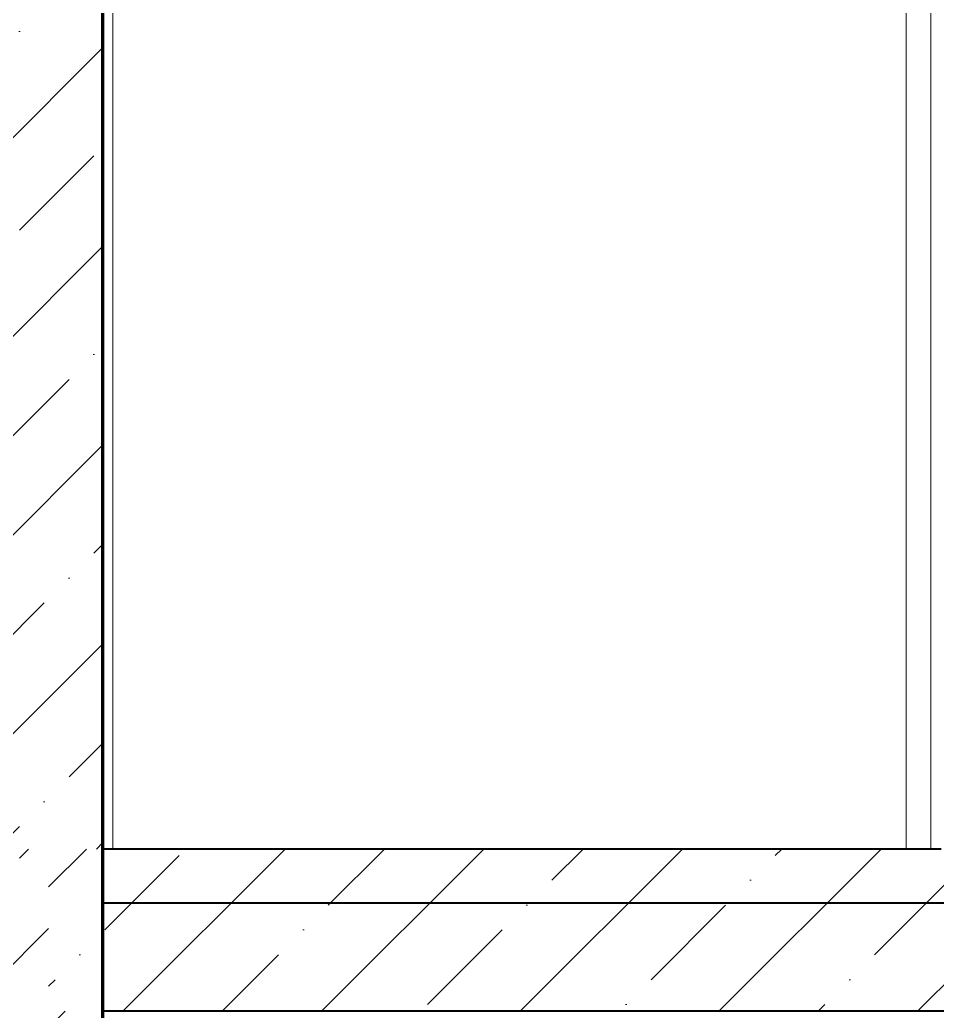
# Model space of a CAD drawing. Header units: feet. Extents: x -10410 to 374725, y -46422 to 88923.
# Drawn here: x 156395 to 158093, y -300 to 1534 of the extents above; entities that cross this region are included whole.
import ezdxf

# ---------------------------------------------------------------- set-up
doc = ezdxf.new("R2010")
doc.units = ezdxf.units.FT
doc.header["$MEASUREMENT"] = 0
doc.set_wipeout_variables(frame=1)
doc.linetypes.add('Wipeout_Contour', pattern=[1000, 0, -1000])
for name, color, linetype, lineweight in [('Конструктив - Перекрытия_Ном._пера__21', 7, 'Continuous', 40), ('Конструктив - Стены Несущие_Ном._пера__1', 7, 'Continuous', 20), ('Конструктив - Стены Несущие_Ном._пера__120', 7, 'Continuous', 5), ('Конструктив - Стены Несущие_Ном._пера__47', 7, 'Continuous', 80)]:
    doc.layers.add(name, color=color, linetype=linetype, lineweight=lineweight)
doc.layers.add('Конструктив - Стены Несущие', color=7, linetype='Continuous')

msp = doc.modelspace()

# ---------------------------------------------------------------- linework, layer by layer
at = {"layer": 'Конструктив - Перекрытия_Ном._пера__21', "linetype": 'Continuous'}
msp.add_line((165748.16301, -100), (156548.16301, -100), dxfattribs=at)

# ---------------------------------------------------------------- wipeouts: each hides what was drawn before it
at = {"color": 254, "linetype": 'Wipeout_Contour', "lineweight": 0, "ltscale": 626259.820458}
msp.add_wipeout([(156567.16301, 2137), (156548.16301, 2137), (156548.16301, 0), (156567.16301, 0)], dxfattribs=at).dxf.layer = 'Конструктив - Стены Несущие'
at = {"color": 254, "linetype": 'Wipeout_Contour', "lineweight": 0, "ltscale": 2673531.270622214}
msp.add_wipeout([(156548.16301, -299.99999), (156548.16301, -2700.00002), (156600.32072, -2700.00002), (156600.32072, -2450.00001), (156592.82072, -2450.00001), (156592.82072, -380.98997), (156607.82072, -380.98997), (156607.82072, -1350), (157424.44883, -1350), (157424.44883, -562.99999), (157892.8207, -562.99999), (157892.8207, -380.98997), (157907.8207, -380.98997), (157907.8207, -562.99999), (158092.8207, -562.99999), (158092.8207, -499.99999), (158092.8207, -300.00006)], dxfattribs=at).dxf.layer = 'Конструктив - Стены Несущие'

# ---------------------------------------------------------------- next in the draw order: linework, layer by layer
at = {"layer": 'Конструктив - Перекрытия_Ном._пера__21', "linetype": 'Continuous'}
msp.add_line((159448.16301, -300), (156548.16301, -300), dxfattribs=at)
at = {"layer": 'Конструктив - Стены Несущие_Ном._пера__47', "linetype": 'Continuous'}
msp.add_line((156548.16301, -300), (156548.16301, -2700), dxfattribs=at)

# ---------------------------------------------------------------- next in the draw order: wipeouts: each hides what was drawn before it
at = {"color": 254, "linetype": 'Wipeout_Contour', "lineweight": 0, "ltscale": 1574806.841610583}
msp.add_wipeout([(156548.16301, 3000.00003), (156548.16301, 2137.00002), (156567.16299, 2137.00002), (156567.16299, 0), (158035.32068, 0), (158035.32073, 2099.99998), (158081.3207, 2099.99998), (158081.3207, 2137.00002), (158100.32073, 2137.00002), (158100.32073, 2999.99999)], dxfattribs=at).dxf.layer = 'Конструктив - Стены Несущие'

# ---------------------------------------------------------------- next in the draw order: hatches: boundary and pattern name
at = {"layer": 'Конструктив - Стены Несущие_Ном._пера__120', "linetype": 'Continuous'}
h = msp.add_hatch(dxfattribs=at)
h.set_pattern_fill('ЖЕЛЕЗОБЕТОН', color=256, style=0, pattern_type=2)
h.set_pattern_definition([(45, (156348.16, 1650), (-183.848, 183.848), []), (45, (156256.24, 1741.92), (-183.848, 183.848), [195, -65, 0, -65])])
h.paths.add_polyline_path([(156548.16301, 3000), (156448.16295, 3000), (156448.16295, 3300), (156148.16301, 3300), (156148.16301, 0), (156548.16301, 0)])
h = msp.add_hatch(dxfattribs=at)
h.set_pattern_fill('ЖЕЛЕЗОБЕТОН', color=256, style=0, pattern_type=2)
h.set_pattern_definition([(45, (156348.16, -1350), (-183.848, 183.848), []), (45, (156256.24, -1258.08), (-183.848, 183.848), [195, -65, 0, -65])])
h.paths.add_polyline_path([(156148.16301, -3656.83634), (156548.16299, -3656.83634), (156548.16299, -3000.00001), (156448.16294, -3000.00001), (156448.16294, -2700.00002), (156548.16299, -2700.00002), (156548.16299, -299.99999), (156448.16294, -299.99999), (156448.16294, 0), (156148.16301, 0), (156148.16301, -2700.00002), (156148.16301, -3000.00001)])

# ---------------------------------------------------------------- next in the draw order: linework, layer by layer
at = {"layer": 'Конструктив - Стены Несущие_Ном._пера__1', "linetype": 'Continuous'}
msp.add_line((156567.16301, 2137), (156567.16301, 0), dxfattribs=at)
at = {"layer": 'Конструктив - Стены Несущие_Ном._пера__47', "linetype": 'Continuous'}
for p, q in [((156548.16301, 6300), (156548.16301, -2700.00002)), ((156548.16301, 3000), (156548.16301, 0))]:
    msp.add_line(p, q, dxfattribs=at)

# ---------------------------------------------------------------- next in the draw order: wipeouts: each hides what was drawn before it
at = {"color": 254, "linetype": 'Wipeout_Contour', "lineweight": 0, "ltscale": 1422874.219521119}
msp.add_wipeout([(158100.3207, 2137), (158081.32071, 2137), (158081.32071, 0.00002), (158092.82069, -0.00002), (158092.82072, 599.89999), (158092.82072, 699.99999), (158092.82072, 700.09998), (158092.82072, 1499.89999), (158100.3207, 1499.89999)], dxfattribs=at).dxf.layer = 'Конструктив - Стены Несущие'

# ---------------------------------------------------------------- next in the draw order: wipeouts: each hides what was drawn before it
at = {"color": 254, "linetype": 'Wipeout_Contour', "lineweight": 0, "ltscale": 632260.129965}
msp.add_wipeout([(158035.32071, -0.00001), (158081.32072, -0.00001), (158081.32072, 2060.00001), (158035.32071, 2060.00001)], dxfattribs=at).dxf.layer = 'Конструктив - Стены Несущие'

# ---------------------------------------------------------------- next in the draw order: hatches: boundary and pattern name
at = {"layer": 'Конструктив - Стены Несущие_Ном._пера__120', "linetype": 'Continuous'}
h = msp.add_hatch(dxfattribs=at)
h.set_pattern_fill('ЖЕЛЕЗОБЕТОН', color=256, style=0, pattern_type=2)
h.set_pattern_definition([(45, (161148.16, -150), (-183.848, 183.848), []), (45, (161056.24, -58.08), (-183.848, 183.848), [195, -65, 0, -65])])
h.paths.add_polyline_path([(165848.16288, -300), (165848.16288, 0), (156448.16295, 0), (156448.16295, -300)])

# ---------------------------------------------------------------- next in the draw order: linework, layer by layer
at = {"layer": 'Конструктив - Перекрытия_Ном._пера__21', "linetype": 'Continuous'}
msp.add_line((158100.32071, 0), (156548.16301, 0), dxfattribs=at)
at = {"layer": 'Конструктив - Стены Несущие_Ном._пера__120', "linetype": 'Continuous'}
for p, q in [((158081.32071, 2137), (158081.32071, 0)), ((158035.32071, 0), (158035.32071, 2060))]:
    msp.add_line(p, q, dxfattribs=at)

doc.saveas('drawing.dxf')
